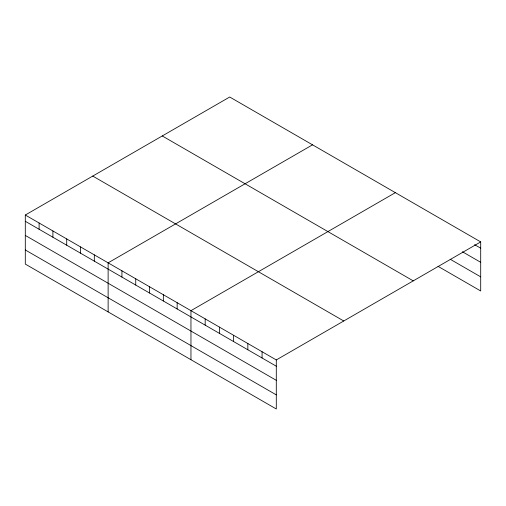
<?xml version="1.0" encoding="UTF-8"?>
<svg xmlns="http://www.w3.org/2000/svg" width="506" height="506" viewBox="0 0 506 506"><rect width="100%" height="100%" fill="white"/><g stroke="black" fill="none" stroke-linecap="round" stroke-linejoin="round"><path stroke-width="0.76" d="M276.295 380.322L276.295 359.937L25.3 215.025L25.3 264.081L276.295 408.987L276.295 380.322L25.3 235.41M438.032 266.339L480.7 290.975L480.7 241.919L229.705 97.013L25.3 215.025M312.537 144.83L108.126 262.842L108.126 311.898M395.363 192.653L190.958 310.665L190.958 359.722M276.295 359.937L480.7 241.919M474.603 244.67L480.7 248.193M462.414 251.754L480.7 262.31M450.22 259.262L480.7 276.858M162.255 135.956L413.244 280.868M92.756 176.082L343.745 320.987M25.3 221.293L276.295 366.205M25.3 249.958L276.295 394.87M262.07 351.721L262.07 357.989M247.845 343.511L247.845 349.779M233.627 335.301L233.627 341.569M219.402 327.085L219.402 333.359M205.177 318.875L205.177 325.143M177.151 302.696L177.151 308.964M163.343 294.726L163.343 300.994M149.542 286.757L149.542 293.025M135.734 278.787L135.734 285.055M121.933 270.818L121.933 277.086M94.325 254.872L94.325 261.147M80.517 246.903L80.517 253.171M66.716 238.933L66.716 245.201M52.909 230.964L52.909 237.232M39.107 222.994L39.107 229.262"/></g></svg>
